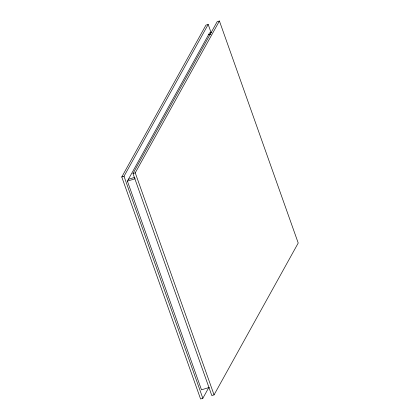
<?xml version="1.0" encoding="UTF-8"?>
<svg xmlns="http://www.w3.org/2000/svg" width="420" height="420" viewBox="0 0 420 420"><rect width="100%" height="100%" fill="white"/><g stroke="black" fill="none" stroke-linecap="round" stroke-linejoin="round"><path stroke-width="0.63" d="M208.866 387.424L202.834 398.312L200.587 399L121.779 176.972L205.942 25.132L208.189 24.444L211.034 32.461M121.779 176.972L124.021 176.284L208.189 24.444M209.26 387.44L201.479 389.828L127.397 181.12L209.543 32.928L211.339 32.377M132.998 173.528L217.166 21.688L219.413 21L298.221 243.028L214.058 394.868L211.811 395.556L132.998 173.528L135.245 172.841L219.413 21M208.535 34.75L210.929 34.015M128.405 179.298L134.389 177.466M127.397 181.12L135.177 178.736M135.245 172.841L214.058 394.868M124.021 176.284L202.834 398.312"/></g></svg>
